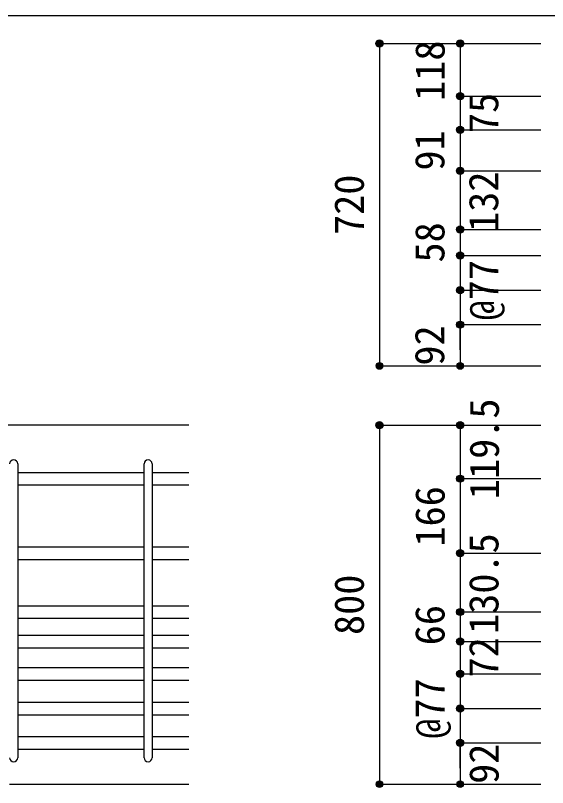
# Model space of a CAD drawing. Units: millimetres at full size, sheet at 1:30; details may follow other scales. Extents: x -5973 to 5954, y -4195 to 4201.
# Drawn here: x -3508 to -2321, y -1944 to -222 of the extents above; entities that cross this region are included whole.
import ezdxf
from ezdxf.enums import TextEntityAlignment as Align

# ---------------------------------------------------------------- set-up
doc = ezdxf.new("R2010")
doc.units = ezdxf.units.MM
doc.header["$LTSCALE"] = 30
doc.header["$PDMODE"] = 32
doc.header["$PDSIZE"] = 15
for name, color, linetype in [('0-1_躯体線', 2, 'Continuous'), ('0-5_基礎梁筋', 7, 'Continuous'), ('0-6_スタラップ筋', 7, 'Continuous'), ('0-D_寸法', 4, 'Continuous'), ('F-0_枠', 6, 'Continuous')]:
    doc.layers.add(name, color=color, linetype=linetype)
doc.styles.add('ＭＳ ゴシック', font='')
doc.styles.get('ＭＳ ゴシック').set_extended_font_data('MS Gothic')

msp = doc.modelspace()

# ---------------------------------------------------------------- linework, layer by layer
at = {"layer": '0-1_躯体線'}
for p, q in [((-3120.8, -1135.79), (-5070.8, -1135.79)), ((-3520.8, -1936.29), (-3120.8, -1936.29))]:
    msp.add_line(p, q, dxfattribs=at)
at = {"layer": '0-5_基礎梁筋'}
for p, q in [((-3502.8, -1240.99), (-3220.8, -1240.99)), ((-3202.8, -1240.99), (-3120.8, -1240.99)), ((-3502.8, -1268.99), (-3220.8, -1268.99)), ((-3202.8, -1268.99), (-3120.8, -1268.99)), ((-3502.8, -1407.29), (-3220.8, -1407.29)), ((-3202.8, -1407.29), (-3120.8, -1407.29)), ((-3502.8, -1435.29), (-3220.8, -1435.29)), ((-3202.8, -1435.29), (-3120.8, -1435.29)), ((-3502.8, -1538.29), (-3220.8, -1538.29)), ((-3202.8, -1538.29), (-3120.8, -1538.29)), ((-3502.8, -1566.29), (-3220.8, -1566.29)), ((-3202.8, -1566.29), (-3120.8, -1566.29)), ((-3502.8, -1604.29), (-3220.8, -1604.29)), ((-3202.8, -1604.29), (-3120.8, -1604.29)), ((-3502.8, -1632.29), (-3220.8, -1632.29)), ((-3202.8, -1632.29), (-3120.8, -1632.29)), ((-3502.8, -1676.29), (-3220.8, -1676.29)), ((-3202.8, -1676.29), (-3120.8, -1676.29)), ((-3502.8, -1704.29), (-3220.8, -1704.29)), ((-3202.8, -1704.29), (-3120.8, -1704.29)), ((-3502.8, -1753.29), (-3220.8, -1753.29)), ((-3202.8, -1753.29), (-3120.8, -1753.29)), ((-3502.8, -1781.29), (-3220.8, -1781.29)), ((-3202.8, -1781.29), (-3120.8, -1781.29)), ((-3502.8, -1830.29), (-3220.8, -1830.29)), ((-3202.8, -1830.29), (-3120.8, -1830.29)), ((-3502.8, -1858.29), (-3220.8, -1858.29)), ((-3202.8, -1858.29), (-3120.8, -1858.29))]:
    msp.add_line(p, q, dxfattribs=at)
at = {"layer": '0-6_スタラップ筋'}
for p, q in [((-3502.8, -1221.99), (-3502.8, -1877.29)), ((-3220.8, -1877.29), (-3220.8, -1221.99)), ((-3202.8, -1221.99), (-3202.8, -1877.29))]:
    msp.add_line(p, q, dxfattribs=at)
for centre, start, end in [((-3511.8, -1221.99), 0, 180), ((-3211.8, -1221.99), 0, 180), ((-3511.8, -1877.29), 180, 0), ((-3211.8, -1877.29), 180, 0)]:
    msp.add_arc(centre, 9, start, end, dxfattribs=at)
at = {"layer": '0-D_寸法'}
for p, q in [((-2695.8, -284.55), (-2515.8, -284.55)), ((-2695.8, -284.55), (-2515.8, -284.55)), ((-2695.8, -284.55), (-2695.8, -1003.55)), ((-2515.8, -284.55), (-2335.8, -284.55)), ((-2515.8, -284.55), (-2335.8, -284.55)), ((-2515.8, -284.55), (-2515.8, -1003.55)), ((-2515.8, -402.25), (-2335.8, -402.25)), ((-2515.8, -402.25), (-2335.8, -402.25)), ((-2515.8, -477.25), (-2335.8, -477.25)), ((-2515.8, -477.25), (-2335.8, -477.25)), ((-2515.8, -568.55), (-2335.8, -568.55)), ((-2515.8, -568.55), (-2335.8, -568.55)), ((-2515.8, -699.55), (-2335.8, -699.55)), ((-2515.8, -699.55), (-2335.8, -699.55)), ((-2515.8, -757.55), (-2335.8, -757.55)), ((-2515.8, -757.55), (-2335.8, -757.55)), ((-2515.8, -834.55), (-2335.8, -834.55)), ((-2515.8, -834.55), (-2335.8, -834.55)), ((-2515.8, -911.55), (-2335.8, -911.55)), ((-2515.8, -911.55), (-2335.8, -911.55)), ((-2515.8, -967.51), (-2515.8, -911.55)), ((-2695.8, -1003.55), (-2515.8, -1003.55)), ((-2515.8, -1003.55), (-2335.8, -1003.55)), ((-2695.8, -1135.79), (-2515.8, -1135.79)), ((-2695.8, -1135.79), (-2515.8, -1135.79)), ((-2695.8, -1135.79), (-2695.8, -1936.29)), ((-2515.8, -1135.79), (-2335.8, -1135.79)), ((-2515.8, -1135.79), (-2335.8, -1135.79)), ((-2515.8, -1135.79), (-2515.8, -1936.29)), ((-2515.8, -1254.99), (-2335.8, -1254.99)), ((-2515.8, -1254.99), (-2335.8, -1254.99)), ((-2515.8, -1421.29), (-2335.8, -1421.29)), ((-2515.8, -1421.29), (-2335.8, -1421.29)), ((-2515.8, -1552.29), (-2335.8, -1552.29)), ((-2515.8, -1618.29), (-2335.8, -1618.29)), ((-2515.8, -1690.29), (-2335.8, -1690.29)), ((-2515.8, -1767.29), (-2335.8, -1767.29)), ((-2515.8, -1844.29), (-2335.8, -1844.29)), ((-2515.8, -1900.25), (-2515.8, -1844.29)), ((-2695.8, -1936.29), (-2515.8, -1936.29)), ((-2515.8, -1936.29), (-2335.8, -1936.29))]:
    msp.add_line(p, q, dxfattribs=at)
for centre, radius in [((-2695.8, -284.55), 8), ((-2695.8, -284.55), 7.2), ((-2695.8, -284.55), 6.4), ((-2695.8, -284.55), 5.6), ((-2695.8, -284.55), 4.8), ((-2695.8, -284.55), 4), ((-2695.8, -284.55), 3.2), ((-2695.8, -284.55), 2.4), ((-2695.8, -284.55), 1.6), ((-2695.8, -284.55), 0.8), ((-2515.8, -284.55), 8), ((-2515.8, -284.55), 7.2), ((-2515.8, -284.55), 6.4), ((-2515.8, -284.55), 5.6), ((-2515.8, -284.55), 4.8), ((-2515.8, -284.55), 4), ((-2515.8, -284.55), 3.2), ((-2515.8, -284.55), 2.4), ((-2515.8, -284.55), 1.6), ((-2515.8, -284.55), 0.8), ((-2515.8, -402.25), 8), ((-2515.8, -402.25), 7.2), ((-2515.8, -402.25), 6.4), ((-2515.8, -402.25), 5.6), ((-2515.8, -402.25), 4.8), ((-2515.8, -402.25), 4), ((-2515.8, -402.25), 3.2), ((-2515.8, -402.25), 2.4), ((-2515.8, -402.25), 1.6), ((-2515.8, -402.25), 0.8), ((-2515.8, -477.25), 8), ((-2515.8, -477.25), 7.2), ((-2515.8, -477.25), 6.4), ((-2515.8, -477.25), 5.6), ((-2515.8, -477.25), 4.8), ((-2515.8, -477.25), 4), ((-2515.8, -477.25), 3.2), ((-2515.8, -477.25), 2.4), ((-2515.8, -477.25), 1.6), ((-2515.8, -477.25), 0.8), ((-2515.8, -568.55), 8), ((-2515.8, -568.55), 7.2), ((-2515.8, -568.55), 6.4), ((-2515.8, -568.55), 5.6), ((-2515.8, -568.55), 4.8), ((-2515.8, -568.55), 4), ((-2515.8, -568.55), 3.2), ((-2515.8, -568.55), 2.4), ((-2515.8, -568.55), 1.6), ((-2515.8, -568.55), 0.8), ((-2515.8, -699.55), 8), ((-2515.8, -699.55), 7.2), ((-2515.8, -699.55), 6.4), ((-2515.8, -699.55), 5.6), ((-2515.8, -699.55), 4.8), ((-2515.8, -699.55), 4), ((-2515.8, -699.55), 3.2), ((-2515.8, -699.55), 2.4), ((-2515.8, -699.55), 1.6), ((-2515.8, -699.55), 0.8), ((-2515.8, -757.55), 8), ((-2515.8, -757.55), 7.2), ((-2515.8, -757.55), 6.4), ((-2515.8, -757.55), 5.6), ((-2515.8, -757.55), 4.8), ((-2515.8, -757.55), 4), ((-2515.8, -757.55), 3.2), ((-2515.8, -757.55), 2.4), ((-2515.8, -757.55), 1.6), ((-2515.8, -757.55), 0.8), ((-2515.8, -834.55), 8), ((-2515.8, -834.55), 7.2), ((-2515.8, -834.55), 6.4), ((-2515.8, -834.55), 5.6), ((-2515.8, -834.55), 4.8), ((-2515.8, -834.55), 4), ((-2515.8, -834.55), 3.2), ((-2515.8, -834.55), 2.4), ((-2515.8, -834.55), 1.6), ((-2515.8, -834.55), 0.8), ((-2515.8, -911.55), 8), ((-2515.8, -911.55), 7.2), ((-2515.8, -911.55), 6.4), ((-2515.8, -911.55), 5.6), ((-2515.8, -911.55), 4.8), ((-2515.8, -911.55), 4), ((-2515.8, -911.55), 3.2), ((-2515.8, -911.55), 2.4), ((-2515.8, -911.55), 1.6), ((-2515.8, -911.55), 0.8), ((-2695.8, -1003.55), 7.2), ((-2695.8, -1003.55), 6.4), ((-2695.8, -1003.55), 5.6), ((-2515.8, -1003.55), 7.2), ((-2515.8, -1003.55), 6.4), ((-2515.8, -1003.55), 5.6), ((-2695.8, -1003.55), 4.8), ((-2695.8, -1003.55), 4), ((-2695.8, -1003.55), 3.2), ((-2695.8, -1003.55), 2.4), ((-2695.8, -1003.55), 1.6), ((-2695.8, -1003.55), 0.8), ((-2515.8, -1003.55), 4.8), ((-2515.8, -1003.55), 4), ((-2515.8, -1003.55), 3.2), ((-2515.8, -1003.55), 2.4), ((-2515.8, -1003.55), 1.6), ((-2515.8, -1003.55), 0.8), ((-2695.8, -1135.79), 8), ((-2695.8, -1135.79), 7.2), ((-2695.8, -1135.79), 6.4), ((-2695.8, -1135.79), 5.6), ((-2695.8, -1135.79), 4.8), ((-2695.8, -1135.79), 4), ((-2695.8, -1135.79), 3.2), ((-2695.8, -1135.79), 2.4), ((-2695.8, -1135.79), 1.6), ((-2695.8, -1135.79), 0.8), ((-2515.8, -1135.79), 8), ((-2515.8, -1135.79), 7.2), ((-2515.8, -1135.79), 6.4), ((-2515.8, -1135.79), 5.6), ((-2515.8, -1135.79), 4.8), ((-2515.8, -1135.79), 4), ((-2515.8, -1135.79), 3.2), ((-2515.8, -1135.79), 2.4), ((-2515.8, -1135.79), 1.6), ((-2515.8, -1135.79), 0.8), ((-2515.8, -1254.99), 8), ((-2515.8, -1254.99), 7.2), ((-2515.8, -1254.99), 6.4), ((-2515.8, -1254.99), 5.6), ((-2515.8, -1254.99), 4.8), ((-2515.8, -1254.99), 4), ((-2515.8, -1254.99), 3.2), ((-2515.8, -1254.99), 2.4), ((-2515.8, -1254.99), 1.6), ((-2515.8, -1254.99), 0.8), ((-2515.8, -1421.29), 8), ((-2515.8, -1421.29), 7.2), ((-2515.8, -1421.29), 6.4), ((-2515.8, -1421.29), 5.6), ((-2515.8, -1421.29), 4.8), ((-2515.8, -1421.29), 4), ((-2515.8, -1421.29), 3.2), ((-2515.8, -1421.29), 2.4), ((-2515.8, -1421.29), 1.6), ((-2515.8, -1421.29), 0.8), ((-2515.8, -1552.29), 8), ((-2515.8, -1552.29), 7.2), ((-2515.8, -1552.29), 6.4), ((-2515.8, -1552.29), 5.6), ((-2515.8, -1552.29), 4.8), ((-2515.8, -1552.29), 4), ((-2515.8, -1552.29), 3.2), ((-2515.8, -1552.29), 2.4), ((-2515.8, -1552.29), 1.6), ((-2515.8, -1552.29), 0.8), ((-2515.8, -1618.29), 8), ((-2515.8, -1618.29), 7.2), ((-2515.8, -1618.29), 6.4), ((-2515.8, -1618.29), 5.6), ((-2515.8, -1618.29), 4.8), ((-2515.8, -1618.29), 4), ((-2515.8, -1618.29), 3.2), ((-2515.8, -1618.29), 2.4), ((-2515.8, -1618.29), 1.6), ((-2515.8, -1618.29), 0.8), ((-2515.8, -1690.29), 8), ((-2515.8, -1690.29), 7.2), ((-2515.8, -1690.29), 6.4), ((-2515.8, -1690.29), 5.6), ((-2515.8, -1690.29), 4.8), ((-2515.8, -1690.29), 4), ((-2515.8, -1690.29), 3.2), ((-2515.8, -1690.29), 2.4), ((-2515.8, -1690.29), 1.6), ((-2515.8, -1690.29), 0.8), ((-2515.8, -1767.29), 8), ((-2515.8, -1767.29), 7.2), ((-2515.8, -1767.29), 6.4), ((-2515.8, -1767.29), 5.6), ((-2515.8, -1767.29), 4.8), ((-2515.8, -1767.29), 4), ((-2515.8, -1767.29), 3.2), ((-2515.8, -1767.29), 2.4), ((-2515.8, -1767.29), 1.6), ((-2515.8, -1767.29), 0.8), ((-2515.8, -1844.29), 8), ((-2515.8, -1844.29), 7.2), ((-2515.8, -1844.29), 6.4), ((-2515.8, -1844.29), 5.6), ((-2515.8, -1844.29), 4.8), ((-2515.8, -1844.29), 4), ((-2515.8, -1844.29), 3.2), ((-2515.8, -1844.29), 2.4), ((-2515.8, -1844.29), 1.6), ((-2515.8, -1844.29), 0.8), ((-2695.8, -1936.29), 7.2), ((-2695.8, -1936.29), 6.4), ((-2695.8, -1936.29), 5.6), ((-2695.8, -1936.29), 4.8), ((-2695.8, -1936.29), 4), ((-2695.8, -1936.29), 3.2), ((-2695.8, -1936.29), 2.4), ((-2695.8, -1936.29), 1.6), ((-2695.8, -1936.29), 0.8), ((-2515.8, -1936.29), 7.2), ((-2515.8, -1936.29), 6.4), ((-2515.8, -1936.29), 5.6), ((-2515.8, -1936.29), 4.8), ((-2515.8, -1936.29), 4), ((-2515.8, -1936.29), 3.2), ((-2515.8, -1936.29), 2.4), ((-2515.8, -1936.29), 1.6), ((-2515.8, -1936.29), 0.8)]:
    msp.add_circle(centre, radius, dxfattribs=at)
at = {"layer": '0-D_寸法', "color": 7}
for p in [(-2695.8, -284.55), (-2515.8, -284.55), (-2515.8, -402.25), (-2515.8, -477.25), (-2515.8, -568.55), (-2515.8, -699.55), (-2515.8, -757.55), (-2515.8, -834.55), (-2515.8, -911.55), (-2695.8, -1003.55), (-2515.8, -1003.55), (-2695.8, -1135.79), (-2695.8, -1135.79), (-2515.8, -1135.79), (-2515.8, -1254.99), (-2515.8, -1421.29), (-2515.8, -1552.29), (-2515.8, -1552.29), (-2515.8, -1618.29), (-2515.8, -1618.29), (-2515.8, -1690.29), (-2515.8, -1690.29), (-2515.8, -1767.29), (-2515.8, -1767.29), (-2515.8, -1844.29), (-2515.8, -1844.29), (-2695.8, -1936.29), (-2695.8, -1936.29), (-2515.8, -1936.29)]:
    msp.add_point(p, dxfattribs=at)
at = {"layer": 'F-0_枠', "color": 2}
msp.add_line((-5972.88, -222.05), (3723.6, -222.05), dxfattribs=at)

# ---------------------------------------------------------------- texts
at = {"layer": '0-D_寸法', "style": 'ＭＳ ゴシック'}
for s, p in [('118', (-2530.67, -412.64)), ('75', (-2410.92, -484.34)), ('91', (-2531.16, -567.94)), ('720', (-2710.8, -711.55)), ('132', (-2411.01, -704.83)), ('58', (-2531.02, -773.08)), ('@77', (-2410.8, -902.05)), ('92', (-2531.49, -1002.84)), ('119.5', (-2409.45, -1300.65)), ('166', (-2530.55, -1406.43)), ('130.5', (-2410.51, -1601.23)), ('800', (-2710.8, -1603.54)), ('66', (-2530.83, -1626.55)), ('72', (-2410.54, -1698.39)), ('@77', (-2530.8, -1834.79)), ('92', (-2410.11, -1935.58))]:
    msp.add_text(s, height=65.98, rotation=90, dxfattribs=at).set_placement(p, align=Align.BOTTOM_LEFT)

doc.saveas('drawing.dxf')
